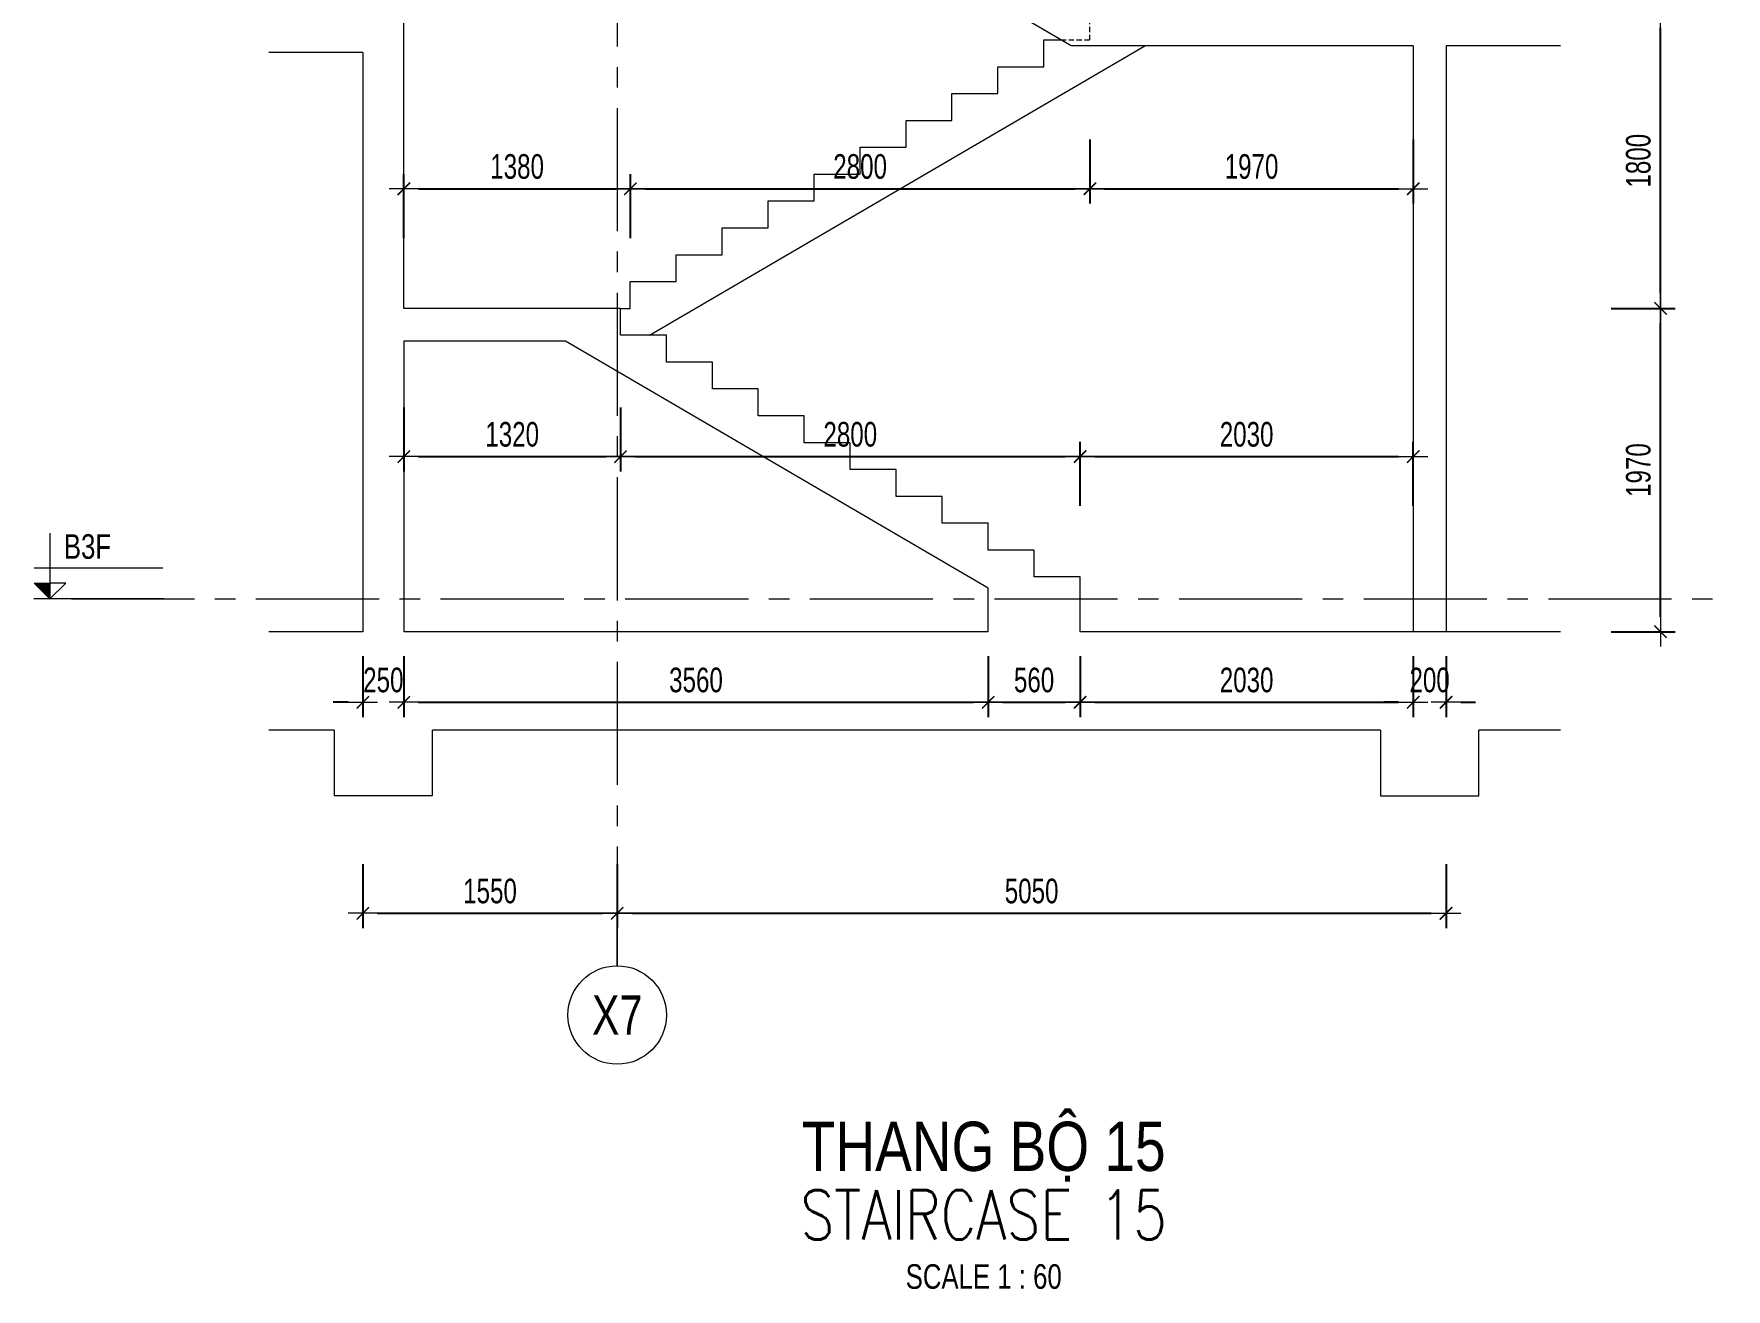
# Model space of a CAD drawing. Header units: millimetres. Extents: x -179076 to 254975, y -18667 to 296191.
# Drawn here: x 141845 to 152156, y 43940 to 51589 of the extents above; entities that cross this region are included whole.
import ezdxf
from ezdxf.enums import TextEntityAlignment as Align

# ---------------------------------------------------------------- set-up
doc = ezdxf.new("R2010")
doc.units = ezdxf.units.MM
doc.linetypes.add('CENTER2', pattern=[1.125, 0.75, -0.125, 0.125, -0.125])
doc.linetypes.add('HIDDEN2', pattern=[4.7625, 3.175, -1.5875])
doc.layers.get('Defpoints').update_dxf_attribs({"color": 151, "lineweight": 9})
for name, color, linetype, lineweight in [('NDC_S_ANNO', 7, 'Continuous', 20), ('NDC_S_AXIS', 5, 'CENTER2', 13), ('NDC_S_CONTINUOUS', 3, 'Continuous', 20), ('NDC_S_DIM', 1, 'Continuous', 15), ('NDC_S_ENG TITLE', 3, 'Continuous', 20), ('NDC_S_HIDDEN', 8, 'HIDDEN2', 13), ('NDC_S_SLAB', 2, 'Continuous', 20), ('NDC_S_SYMBOL', 1, 'Continuous', 15), ('NDC_S_TEXT SYMBOL', 7, 'Continuous', 20), ('NDC_S_VN TEXT', 7, 'Continuous', 20), ('NDC_S_VN TITLE', 6, 'Continuous', 35)]:
    doc.layers.add(name, color=color, linetype=linetype, lineweight=lineweight)
doc.styles.add('NDC_ANNO', font='', dxfattribs={"width": 0.8})
doc.styles.add('NDC_DIM', font='', dxfattribs={"width": 0.75})
doc.styles.add('NDC_EN TXT', font='romans.shx', dxfattribs={"width": 0.8})
doc.styles.add('NDC_VIE TXT', font='arial.ttf', dxfattribs={"width": 0.8})
doc.styles.get('NDC_ANNO').set_extended_font_data('Dotum')
doc.styles.get('NDC_DIM').set_extended_font_data('Dotum')
doc.dimstyles.new('NDC_dim_60', dxfattribs={"dimscale": 60, "dimtxt": 2.5, "dimasz": 1.5, "dimexe": 1.5, "dimexo": 2.5, "dimgap": 1, "dimtad": 1, "dimdec": 0, "dimzin": 0, "dimdsep": 46, "dimtxsty": 'NDC_DIM', "dimblk": 'DIMMARK', "dimcen": 0.09, "dimdle": 1.2, "dimclrd": 1, "dimclre": 1, "dimclrt": 3, "dimadec": 0, "dimazin": 0, "dimtfac": 1, "dimtdec": 0, "dimtix": 1, "dimtofl": 0, "dimtmove": 0, "dimatfit": 3, "dimfxl": 5, "dimfxlon": 1, "dimtolj": 1, "dimtzin": 0, "dimarcsym": 0})

# ---------------------------------------------------------------- blocks, each defined once
blk = doc.blocks.new('DIMMARK')
at = {"layer": 'NDC_S_DIM', "color": 1}
blk.add_line((-1.5, 0), (1, 0), dxfattribs=at)
at = {"layer": 'NDC_S_DIM', "color": 2, "const_width": 0.1}
blk.add_lwpolyline([(-0.42, -0.42), (0.42, 0.42)], dxfattribs=at)
blk = doc.blocks.new('*D1887')
at = {"layer": 'Defpoints', "color": 0, "transparency": 16777216}
for p in [(144099, 49916), (145419, 49916), (145419, 49013)]:
    blk.add_point(p, dxfattribs=at)
at = {"layer": 'NDC_S_DIM', "color": 1, "lineweight": -2, "transparency": 16777216}
for p, q in [((144099, 49313), (144099, 48923)), ((145419, 49313), (145419, 48923)), ((144189, 49013), (145329, 49013))]:
    blk.add_line(p, q, dxfattribs=at)
at = {"layer": 'NDC_S_DIM', "color": 1, "lineweight": -2, "transparency": 16777216, "xscale": 90, "yscale": 90, "zscale": 90, "rotation": 180}
blk.add_blockref('DIMMARK', (144099, 49013), dxfattribs=at)
at = {"layer": 'NDC_S_DIM', "color": 1, "lineweight": -2, "transparency": 16777216, "xscale": 90, "yscale": 90, "zscale": 90}
blk.add_blockref('DIMMARK', (145419, 49013), dxfattribs=at)
at = {"layer": 'NDC_S_DIM', "color": 3, "transparency": 16777216, "insert": (144759, 49148), "char_height": 150, "attachment_point": 5, "style": 'NDC_DIM'}
blk.add_mtext('\\A1;1320', dxfattribs=at)
blk = doc.blocks.new('*D1870')
at = {"layer": 'Defpoints', "color": 0, "transparency": 16777216}
for p in [(145419, 49916), (148219, 49013), (148219, 47946)]:
    blk.add_point(p, dxfattribs=at)
at = {"layer": 'NDC_S_DIM', "color": 1, "lineweight": -2, "transparency": 16777216}
for p, q in [((145419, 49313), (145419, 48923)), ((148219, 48713), (148219, 49103)), ((145509, 49013), (148129, 49013))]:
    blk.add_line(p, q, dxfattribs=at)
at = {"layer": 'NDC_S_DIM', "color": 1, "lineweight": -2, "transparency": 16777216, "xscale": 90, "yscale": 90, "zscale": 90, "rotation": 180}
blk.add_blockref('DIMMARK', (145419, 49013), dxfattribs=at)
at = {"layer": 'NDC_S_DIM', "color": 1, "lineweight": -2, "transparency": 16777216, "xscale": 90, "yscale": 90, "zscale": 90}
blk.add_blockref('DIMMARK', (148219, 49013), dxfattribs=at)
at = {"layer": 'NDC_S_DIM', "color": 3, "transparency": 16777216, "insert": (146819, 49148), "char_height": 150, "attachment_point": 5, "style": 'NDC_DIM'}
blk.add_mtext('\\A1;2800', dxfattribs=at)
blk = doc.blocks.new('*D1871')
at = {"layer": 'Defpoints', "color": 0, "transparency": 16777216}
for p in [(150249, 49013), (148219, 47946), (150249, 47946)]:
    blk.add_point(p, dxfattribs=at)
at = {"layer": 'NDC_S_DIM', "color": 1, "lineweight": -2, "transparency": 16777216}
for p, q in [((148219, 48713), (148219, 49103)), ((150249, 48713), (150249, 49103)), ((148309, 49013), (150159, 49013))]:
    blk.add_line(p, q, dxfattribs=at)
at = {"layer": 'NDC_S_DIM', "color": 1, "lineweight": -2, "transparency": 16777216, "xscale": 90, "yscale": 90, "zscale": 90, "rotation": 180}
blk.add_blockref('DIMMARK', (148219, 49013), dxfattribs=at)
at = {"layer": 'NDC_S_DIM', "color": 1, "lineweight": -2, "transparency": 16777216, "xscale": 90, "yscale": 90, "zscale": 90}
blk.add_blockref('DIMMARK', (150249, 49013), dxfattribs=at)
at = {"layer": 'NDC_S_DIM', "color": 3, "transparency": 16777216, "insert": (149234, 49148), "char_height": 150, "attachment_point": 5, "style": 'NDC_DIM'}
blk.add_mtext('\\A1;2030', dxfattribs=at)
blk = doc.blocks.new('*D1872')
at = {"layer": 'Defpoints', "color": 0, "transparency": 16777216}
for p in [(145479, 50645), (144099, 49916), (145479, 49916)]:
    blk.add_point(p, dxfattribs=at)
at = {"layer": 'NDC_S_DIM', "color": 1, "lineweight": -2, "transparency": 16777216}
for p, q in [((144099, 50345), (144099, 50735)), ((145479, 50345), (145479, 50735)), ((144189, 50645), (145389, 50645))]:
    blk.add_line(p, q, dxfattribs=at)
at = {"layer": 'NDC_S_DIM', "color": 1, "lineweight": -2, "transparency": 16777216, "xscale": 90, "yscale": 90, "zscale": 90, "rotation": 180}
blk.add_blockref('DIMMARK', (144099, 50645), dxfattribs=at)
at = {"layer": 'NDC_S_DIM', "color": 1, "lineweight": -2, "transparency": 16777216, "xscale": 90, "yscale": 90, "zscale": 90}
blk.add_blockref('DIMMARK', (145479, 50645), dxfattribs=at)
at = {"layer": 'NDC_S_DIM', "color": 3, "transparency": 16777216, "insert": (144789, 50780), "char_height": 150, "attachment_point": 5, "style": 'NDC_DIM'}
blk.add_mtext('\\A1;1380', dxfattribs=at)
blk = doc.blocks.new('*D1873')
at = {"layer": 'Defpoints', "color": 0, "transparency": 16777216}
for p in [(148279, 51552), (148279, 50645), (145479, 49916)]:
    blk.add_point(p, dxfattribs=at)
at = {"layer": 'NDC_S_DIM', "color": 1, "lineweight": -2, "transparency": 16777216}
for p, q in [((148279, 50945), (148279, 50555)), ((145479, 50345), (145479, 50735)), ((145569, 50645), (148189, 50645))]:
    blk.add_line(p, q, dxfattribs=at)
at = {"layer": 'NDC_S_DIM', "color": 1, "lineweight": -2, "transparency": 16777216, "xscale": 90, "yscale": 90, "zscale": 90, "rotation": 180}
blk.add_blockref('DIMMARK', (145479, 50645), dxfattribs=at)
at = {"layer": 'NDC_S_DIM', "color": 1, "lineweight": -2, "transparency": 16777216, "xscale": 90, "yscale": 90, "zscale": 90}
blk.add_blockref('DIMMARK', (148279, 50645), dxfattribs=at)
at = {"layer": 'NDC_S_DIM', "color": 3, "transparency": 16777216, "insert": (146879, 50780), "char_height": 150, "attachment_point": 5, "style": 'NDC_DIM'}
blk.add_mtext('\\A1;2800', dxfattribs=at)
blk = doc.blocks.new('*D1874')
at = {"layer": 'Defpoints', "color": 0, "transparency": 16777216}
for p in [(148279, 51552), (150249, 51516), (150249, 50645)]:
    blk.add_point(p, dxfattribs=at)
at = {"layer": 'NDC_S_DIM', "color": 1, "lineweight": -2, "transparency": 16777216}
for p, q in [((148279, 50945), (148279, 50555)), ((150249, 50945), (150249, 50555)), ((148369, 50645), (150159, 50645))]:
    blk.add_line(p, q, dxfattribs=at)
at = {"layer": 'NDC_S_DIM', "color": 1, "lineweight": -2, "transparency": 16777216, "xscale": 90, "yscale": 90, "zscale": 90, "rotation": 180}
blk.add_blockref('DIMMARK', (148279, 50645), dxfattribs=at)
at = {"layer": 'NDC_S_DIM', "color": 1, "lineweight": -2, "transparency": 16777216, "xscale": 90, "yscale": 90, "zscale": 90}
blk.add_blockref('DIMMARK', (150249, 50645), dxfattribs=at)
at = {"layer": 'NDC_S_DIM', "color": 3, "transparency": 16777216, "insert": (149264, 50780), "char_height": 150, "attachment_point": 5, "style": 'NDC_DIM'}
blk.add_mtext('\\A1;1970', dxfattribs=at)
blk = doc.blocks.new('kata_block_CT')
at = {"layer": 'NDC_S_ANNO'}
blk.add_hatch(color=3, dxfattribs=at).paths.add_polyline_path([(0, 1.6), (-1.61, 1.6), (0, 0)])
at = {"layer": 'NDC_S_ANNO', "ltscale": 50}
h = blk.add_hatch(dxfattribs=at)
h.set_pattern_fill('ANSI31', color=256, scale=1.406, style=0)
h.paths.add_polyline_path([(0, 1.6), (0, 0), (1.61, 1.6)])
for p, q in [((-1.59, 3.14), (11.47, 3.14)), ((11.56, 0), (-1.64, 0))]:
    blk.add_line(p, q, dxfattribs=at)
for points in [[(0, 6.69), (0, 0)], [(0, 0), (-1.61, 1.6), (0, 1.6)], [(0, 0), (1.61, 1.6), (0, 1.6)]]:
    blk.add_lwpolyline(points, dxfattribs=at)
at = {"layer": 'NDC_S_ANNO', "color": 8, "ltscale": 50}
blk.add_lwpolyline([(0, 0), (-1.61, 1.6), (0, 1.6)], dxfattribs=at)
at = {"layer": 'NDC_S_TEXT SYMBOL', "color": 3, "style": 'NDC_ANNO', "width": 0.8}
blk.add_attdef('CT', (1.41, 4.07), '', height=2.5, dxfattribs=at)
blk = doc.blocks.new('*U187')
at = {"layer": 'NDC_S_SYMBOL'}
blk.add_line((0, 5), (0, 9), dxfattribs=at)
blk.add_circle((0, 0), 5, dxfattribs=at)
at = {"layer": 'NDC_S_TEXT SYMBOL', "color": 7, "style": 'NDC_ANNO', "width": 0.8}
blk.add_attdef('GRID', text='', height=4, dxfattribs=at).set_placement((0, 0), align=Align.MIDDLE)
blk = doc.blocks.new('*D1914')
at = {"layer": 'Defpoints', "color": 0, "transparency": 16777216}
for p in [(143849, 47946), (144099, 47946), (144099, 47516)]:
    blk.add_point(p, dxfattribs=at)
at = {"layer": 'NDC_S_DIM', "color": 1, "lineweight": -2, "transparency": 16777216}
for p, q in [((143849, 47796), (143849, 47426)), ((144099, 47796), (144099, 47426)), ((143759, 47516), (143669, 47516)), ((144189, 47516), (144279, 47516))]:
    blk.add_line(p, q, dxfattribs=at)
at = {"layer": 'NDC_S_DIM', "color": 1, "lineweight": -2, "transparency": 16777216, "xscale": 90, "yscale": 90, "zscale": 90}
blk.add_blockref('DIMMARK', (143849, 47516), dxfattribs=at)
at = {"layer": 'NDC_S_DIM', "color": 1, "lineweight": -2, "transparency": 16777216, "xscale": 90, "yscale": 90, "zscale": 90, "rotation": 180}
blk.add_blockref('DIMMARK', (144099, 47516), dxfattribs=at)
at = {"layer": 'NDC_S_DIM', "color": 3, "transparency": 16777216, "insert": (143974, 47651), "char_height": 150, "attachment_point": 5, "style": 'NDC_DIM'}
blk.add_mtext('\\A1;250', dxfattribs=at)
blk = doc.blocks.new('*D1915')
at = {"layer": 'Defpoints', "color": 0, "transparency": 16777216}
for p in [(144099, 47946), (147659, 47946), (147659, 47516)]:
    blk.add_point(p, dxfattribs=at)
at = {"layer": 'NDC_S_DIM', "color": 1, "lineweight": -2, "transparency": 16777216}
for p, q in [((144099, 47796), (144099, 47426)), ((147659, 47796), (147659, 47426)), ((144189, 47516), (147569, 47516))]:
    blk.add_line(p, q, dxfattribs=at)
at = {"layer": 'NDC_S_DIM', "color": 1, "lineweight": -2, "transparency": 16777216, "xscale": 90, "yscale": 90, "zscale": 90, "rotation": 180}
blk.add_blockref('DIMMARK', (144099, 47516), dxfattribs=at)
at = {"layer": 'NDC_S_DIM', "color": 1, "lineweight": -2, "transparency": 16777216, "xscale": 90, "yscale": 90, "zscale": 90}
blk.add_blockref('DIMMARK', (147659, 47516), dxfattribs=at)
at = {"layer": 'NDC_S_DIM', "color": 3, "transparency": 16777216, "insert": (145879, 47651), "char_height": 150, "attachment_point": 5, "style": 'NDC_DIM'}
blk.add_mtext('\\A1;3560', dxfattribs=at)
blk = doc.blocks.new('*D1916')
at = {"layer": 'Defpoints', "color": 0, "transparency": 16777216}
for p in [(147659, 47946), (148219, 47946), (148219, 47516)]:
    blk.add_point(p, dxfattribs=at)
at = {"layer": 'NDC_S_DIM', "color": 1, "lineweight": -2, "transparency": 16777216}
for p, q in [((147659, 47796), (147659, 47426)), ((148219, 47796), (148219, 47426)), ((147749, 47516), (148129, 47516))]:
    blk.add_line(p, q, dxfattribs=at)
at = {"layer": 'NDC_S_DIM', "color": 1, "lineweight": -2, "transparency": 16777216, "xscale": 90, "yscale": 90, "zscale": 90, "rotation": 180}
blk.add_blockref('DIMMARK', (147659, 47516), dxfattribs=at)
at = {"layer": 'NDC_S_DIM', "color": 1, "lineweight": -2, "transparency": 16777216, "xscale": 90, "yscale": 90, "zscale": 90}
blk.add_blockref('DIMMARK', (148219, 47516), dxfattribs=at)
at = {"layer": 'NDC_S_DIM', "color": 3, "transparency": 16777216, "insert": (147939, 47651), "char_height": 150, "attachment_point": 5, "style": 'NDC_DIM'}
blk.add_mtext('\\A1;560', dxfattribs=at)
blk = doc.blocks.new('*D1902')
at = {"layer": 'Defpoints', "color": 0, "transparency": 16777216}
for p in [(148219, 47946), (150249, 47946), (150249, 47516)]:
    blk.add_point(p, dxfattribs=at)
at = {"layer": 'NDC_S_DIM', "color": 1, "lineweight": -2, "transparency": 16777216}
for p, q in [((148219, 47796), (148219, 47426)), ((150249, 47796), (150249, 47426)), ((148309, 47516), (150159, 47516))]:
    blk.add_line(p, q, dxfattribs=at)
at = {"layer": 'NDC_S_DIM', "color": 1, "lineweight": -2, "transparency": 16777216, "xscale": 90, "yscale": 90, "zscale": 90, "rotation": 180}
blk.add_blockref('DIMMARK', (148219, 47516), dxfattribs=at)
at = {"layer": 'NDC_S_DIM', "color": 1, "lineweight": -2, "transparency": 16777216, "xscale": 90, "yscale": 90, "zscale": 90}
blk.add_blockref('DIMMARK', (150249, 47516), dxfattribs=at)
at = {"layer": 'NDC_S_DIM', "color": 3, "transparency": 16777216, "insert": (149234, 47651), "char_height": 150, "attachment_point": 5, "style": 'NDC_DIM'}
blk.add_mtext('\\A1;2030', dxfattribs=at)
blk = doc.blocks.new('*D1903')
at = {"layer": 'Defpoints', "color": 0, "transparency": 16777216}
for p in [(150249, 47946), (150449, 47946), (150449, 47516)]:
    blk.add_point(p, dxfattribs=at)
at = {"layer": 'NDC_S_DIM', "color": 1, "lineweight": -2, "transparency": 16777216}
for p, q in [((150249, 47796), (150249, 47426)), ((150449, 47796), (150449, 47426)), ((150159, 47516), (150069, 47516)), ((150539, 47516), (150629, 47516))]:
    blk.add_line(p, q, dxfattribs=at)
at = {"layer": 'NDC_S_DIM', "color": 1, "lineweight": -2, "transparency": 16777216, "xscale": 90, "yscale": 90, "zscale": 90}
blk.add_blockref('DIMMARK', (150249, 47516), dxfattribs=at)
at = {"layer": 'NDC_S_DIM', "color": 1, "lineweight": -2, "transparency": 16777216, "xscale": 90, "yscale": 90, "zscale": 90, "rotation": 180}
blk.add_blockref('DIMMARK', (150449, 47516), dxfattribs=at)
at = {"layer": 'NDC_S_DIM', "color": 3, "transparency": 16777216, "insert": (150349, 47651), "char_height": 150, "attachment_point": 5, "style": 'NDC_DIM'}
blk.add_mtext('\\A1;200', dxfattribs=at)
blk = doc.blocks.new('*D1904')
at = {"layer": 'Defpoints', "color": 0, "transparency": 16777216}
for p in [(143849, 47946), (145399, 47946), (145399, 46230)]:
    blk.add_point(p, dxfattribs=at)
at = {"layer": 'NDC_S_DIM', "color": 1, "lineweight": -2, "transparency": 16777216}
for p, q in [((143849, 46530), (143849, 46140)), ((145399, 46530), (145399, 46140)), ((143939, 46230), (145309, 46230))]:
    blk.add_line(p, q, dxfattribs=at)
at = {"layer": 'NDC_S_DIM', "color": 1, "lineweight": -2, "transparency": 16777216, "xscale": 90, "yscale": 90, "zscale": 90, "rotation": 180}
blk.add_blockref('DIMMARK', (143849, 46230), dxfattribs=at)
at = {"layer": 'NDC_S_DIM', "color": 1, "lineweight": -2, "transparency": 16777216, "xscale": 90, "yscale": 90, "zscale": 90}
blk.add_blockref('DIMMARK', (145399, 46230), dxfattribs=at)
at = {"layer": 'NDC_S_DIM', "color": 3, "transparency": 16777216, "insert": (144624, 46365), "char_height": 150, "attachment_point": 5, "style": 'NDC_DIM'}
blk.add_mtext('\\A1;1550', dxfattribs=at)
blk = doc.blocks.new('*D1905')
at = {"layer": 'Defpoints', "color": 0, "transparency": 16777216}
for p in [(145399, 47946), (150449, 47946), (150449, 46230)]:
    blk.add_point(p, dxfattribs=at)
at = {"layer": 'NDC_S_DIM', "color": 1, "lineweight": -2, "transparency": 16777216}
for p, q in [((145399, 46530), (145399, 46140)), ((150449, 46530), (150449, 46140)), ((145489, 46230), (150359, 46230))]:
    blk.add_line(p, q, dxfattribs=at)
at = {"layer": 'NDC_S_DIM', "color": 1, "lineweight": -2, "transparency": 16777216, "xscale": 90, "yscale": 90, "zscale": 90, "rotation": 180}
blk.add_blockref('DIMMARK', (145399, 46230), dxfattribs=at)
at = {"layer": 'NDC_S_DIM', "color": 1, "lineweight": -2, "transparency": 16777216, "xscale": 90, "yscale": 90, "zscale": 90}
blk.add_blockref('DIMMARK', (150449, 46230), dxfattribs=at)
at = {"layer": 'NDC_S_DIM', "color": 3, "transparency": 16777216, "insert": (147924, 46365), "char_height": 150, "attachment_point": 5, "style": 'NDC_DIM'}
blk.add_mtext('\\A1;5050', dxfattribs=at)
blk = doc.blocks.new('Drawing name_symbol')
at = {"layer": 'NDC_S_ENG TITLE', "style": 'NDC_EN TXT', "width": 0.8}
blk.add_attdef('SECTDET1', text='', height=5, dxfattribs=at).set_placement((0, 1.01), align=Align.CENTER)
at = {"layer": 'NDC_S_TEXT SYMBOL', "lineweight": 25, "style": 'NDC_ANNO', "width": 0.8}
blk.add_attdef('SSCALE', text='', height=2.5, dxfattribs=at).set_placement((0, -4), align=Align.CENTER)
at = {"layer": 'NDC_S_VN TITLE', "style": 'NDC_VIE TXT', "width": 0.8}
blk.add_attdef('SECTDET2', text='', height=5, dxfattribs=at).set_placement((0, 7.97), align=Align.CENTER)
blk = doc.blocks.new('*D2081')
at = {"layer": 'Defpoints', "color": 0, "transparency": 16777216}
for p in [(145449, 49916), (151756, 49916), (147659, 47946)]:
    blk.add_point(p, dxfattribs=at)
at = {"layer": 'NDC_S_DIM', "color": 1, "lineweight": -2, "transparency": 16777216}
for p, q in [((151456, 49916), (151846, 49916)), ((151756, 48036), (151756, 49826)), ((151456, 47946), (151846, 47946))]:
    blk.add_line(p, q, dxfattribs=at)
at = {"layer": 'NDC_S_DIM', "color": 1, "lineweight": -2, "transparency": 16777216, "xscale": 90, "yscale": 90, "zscale": 90}
for p, rotation in [((151756, 49916), 90), ((151756, 47946), 270)]:
    blk.add_blockref('DIMMARK', p, dxfattribs=dict(at, rotation=rotation))
at = {"layer": 'NDC_S_DIM', "color": 3, "transparency": 16777216, "insert": (151621, 48931), "char_height": 150, "attachment_point": 5, "rotation": 90, "style": 'NDC_DIM'}
blk.add_mtext('\\A1;1970', dxfattribs=at)
blk = doc.blocks.new('*D2082')
at = {"layer": 'Defpoints', "color": 0, "transparency": 16777216}
for p in [(148219, 51716), (151756, 51716), (145449, 49916)]:
    blk.add_point(p, dxfattribs=at)
at = {"layer": 'NDC_S_DIM', "color": 1, "lineweight": -2, "transparency": 16777216}
for p, q in [((151456, 51716), (151846, 51716)), ((151756, 50006), (151756, 51626)), ((151456, 49916), (151846, 49916))]:
    blk.add_line(p, q, dxfattribs=at)
at = {"layer": 'NDC_S_DIM', "color": 1, "lineweight": -2, "transparency": 16777216, "xscale": 90, "yscale": 90, "zscale": 90}
for p, rotation in [((151756, 51716), 90), ((151756, 49916), 270)]:
    blk.add_blockref('DIMMARK', p, dxfattribs=dict(at, rotation=rotation))
at = {"layer": 'NDC_S_DIM', "color": 3, "transparency": 16777216, "insert": (151621, 50816), "char_height": 150, "attachment_point": 5, "rotation": 90, "style": 'NDC_DIM'}
blk.add_mtext('\\A1;1800', dxfattribs=at)

msp = doc.modelspace()

# ---------------------------------------------------------------- linework, layer by layer
at = {"layer": 'NDC_S_AXIS', "ltscale": 1000}
for p, q in [((145398.8, 62387), (145398.8, 45910.3)), ((142073, 48146), (152155.7, 48146))]:
    msp.add_line(p, q, dxfattribs=at)
at = {"layer": 'NDC_S_CONTINUOUS'}
msp.add_line((145595.2, 49752.4), (148613, 51516), dxfattribs=at)
msp.add_lwpolyline([(145418.8, 49916), (145478.8, 49916), (145478.8, 50079.6), (145758.8, 50079.6), (145758.8, 50243.3), (146038.8, 50243.3), (146038.8, 50406.9), (146318.8, 50406.9), (146318.8, 50570.6), (146598.8, 50570.6), (146598.8, 50734.2), (146878.8, 50734.2), (146878.8, 50897.8), (147158.8, 50897.8), (147158.8, 51061.5), (147438.8, 51061.5), (147438.8, 51225.1), (147718.8, 51225.1), (147718.8, 51388.7), (147998.8, 51388.7), (147998.8, 51552.4), (148102.4, 51552.4)], dxfattribs=at)
at = {"layer": 'NDC_S_HIDDEN', "ltscale": 10}
msp.add_lwpolyline([(148102.4, 51552.4), (148278.8, 51552.4), (148278.8, 51716)], dxfattribs=at)
at = {"layer": 'NDC_S_SLAB'}
for p, q in [((143848.8, 51476), (143276, 51476)), ((143848.8, 51476), (143848.8, 47946)), ((150248.8, 51516), (150248.8, 47946)), ((150448.8, 51516), (150448.8, 47946)), ((151145.6, 51516), (150448.8, 51516)), ((143848.8, 47946), (143276, 47946)), ((147658.8, 47946), (144098.8, 47946)), ((143673.8, 47346), (143276, 47346)), ((143673.8, 47346), (143673.8, 46948.1)), ((150048.8, 47346), (144273.8, 47346)), ((144273.8, 46948.1), (144273.8, 47346)), ((150048.8, 47346), (150048.8, 46946)), ((151145.6, 47346), (150648.8, 47346)), ((150648.8, 46946), (150648.8, 47346)), ((143673.8, 46948.1), (144273.8, 46948.1)), ((150048.8, 46946), (150648.8, 46946))]:
    msp.add_line(p, q, dxfattribs=at)
for points in [[(151145.6, 47946), (148218.8, 47946), (148218.8, 48279.6), (147938.8, 48279.6), (147938.8, 48443.3), (147658.8, 48443.3), (147658.8, 48606.9), (147378.8, 48606.9), (147378.8, 48770.6), (147098.8, 48770.6), (147098.8, 48934.2), (146818.8, 48934.2), (146818.8, 49097.8), (146538.8, 49097.8), (146538.8, 49261.5), (146258.8, 49261.5), (146258.8, 49425.1), (145978.8, 49425.1), (145978.8, 49588.7), (145698.8, 49588.7), (145698.8, 49752.4), (145418.8, 49752.4), (145418.8, 49916), (144098.8, 49916), (144098.8, 53316)], [(150248.8, 51516), (148164.7, 51516), (145084.7, 53316), (144098.8, 53316)], [(147658.8, 47946), (147658.8, 48211.6), (145084.7, 49716), (144098.8, 49716), (144098.8, 47946)]]:
    msp.add_lwpolyline(points, dxfattribs=at)

# ---------------------------------------------------------------- block references
at = {"layer": 'NDC_S_ANNO', "xscale": 60, "yscale": 60, "zscale": 60}
msp.add_blockref('Drawing name_symbol', (147632, 44181.8), dxfattribs=at).add_auto_attribs({'SECTDET1': 'STAIRCASE 15', 'SECTDET2': 'THANG BỘ 15', 'SSCALE': 'SCALE 1 : 60'})
at = {"layer": 'NDC_S_AXIS', "xscale": 60, "yscale": 60, "zscale": 60}
msp.add_blockref('*U187', (145398.8, 45610.3), dxfattribs=at).add_auto_attribs({'GRID': 'X7'})
at = {"layer": 'NDC_S_VN TEXT', "xscale": 60, "yscale": 60, "zscale": 60}
msp.add_blockref('kata_block_CT', (141942.8, 48146), dxfattribs=at).add_auto_attribs({'CT': 'B3F'})

# ---------------------------------------------------------------- dimensions: what is measured, and where the dimension line sits
at = {"layer": 'NDC_S_DIM'}
dim = msp.add_linear_dim(base=(151755.9, 51716), p1=(145448.8, 49916), p2=(148218.8, 51716), angle=90, dimstyle='NDC_dim_60', override={"dimtmove": 1}, dxfattribs=at)
dim.commit()
dim.dimension.update_dxf_attribs({"geometry": '*D2082', "text_midpoint": (151620.8, 50816)})
for base, p1, p2, picture, middle in [((148278.8, 50644.6), (145478.8, 49916), (148278.8, 51552.4), '*D1873', (146878.8, 50779.7)), ((150248.8, 50644.6), (148278.8, 51552.4), (150248.8, 51516), '*D1874', (149263.8, 50779.7)), ((148218.8, 49012.8), (145418.8, 49916), (148218.8, 47946), '*D1870', (146818.8, 49147.9)), ((150248.8, 49012.8), (148218.8, 47946), (150248.8, 47946), '*D1871', (149233.8, 49147.9)), ((147658.8, 47515.6), (144098.8, 47946), (147658.8, 47946), '*D1915', (145878.8, 47650.7)), ((150448.8, 46229.6), (145398.8, 47946), (150448.8, 47946), '*D1905', (147923.8, 46364.7)), ((148218.8, 47515.6), (147658.8, 47946), (148218.8, 47946), '*D1916', (147938.8, 47650.7)), ((150248.8, 47515.6), (148218.8, 47946), (150248.8, 47946), '*D1902', (149233.8, 47650.7)), ((150448.8, 47515.6), (150248.8, 47946), (150448.8, 47946), '*D1903', (150348.8, 47650.7))]:
    dim = msp.add_linear_dim(base=base, p1=p1, p2=p2, dimstyle='NDC_dim_60', override={"dimtmove": 1}, dxfattribs=at)
    dim.commit()
    dim.dimension.update_dxf_attribs({"geometry": picture, "text_midpoint": middle})
for base, p1, p2, picture, middle in [((145478.8, 50644.6), (144098.8, 49916), (145478.8, 49916), '*D1872', (144788.8, 50779.7)), ((145418.8, 49012.8), (144098.8, 49916), (145418.8, 49916), '*D1887', (144758.8, 49147.9)), ((144098.8, 47515.6), (143848.8, 47946), (144098.8, 47946), '*D1914', (143973.8, 47650.7)), ((145398.8, 46229.6), (143848.8, 47946), (145398.8, 47946), '*D1904', (144623.8, 46364.7))]:
    dim = msp.add_linear_dim(base=base, p1=p1, p2=p2, dimstyle='NDC_dim_60', dxfattribs=at)
    dim.commit()
    dim.dimension.update_dxf_attribs({"geometry": picture, "text_midpoint": middle})
dim = msp.add_linear_dim(base=(151755.9, 49916), p1=(147658.8, 47946), p2=(145448.8, 49916), angle=90, dimstyle='NDC_dim_60', dxfattribs=at)
dim.commit()
dim.dimension.update_dxf_attribs({"geometry": '*D2081', "text_midpoint": (151620.8, 48931)})

doc.saveas('drawing.dxf')
